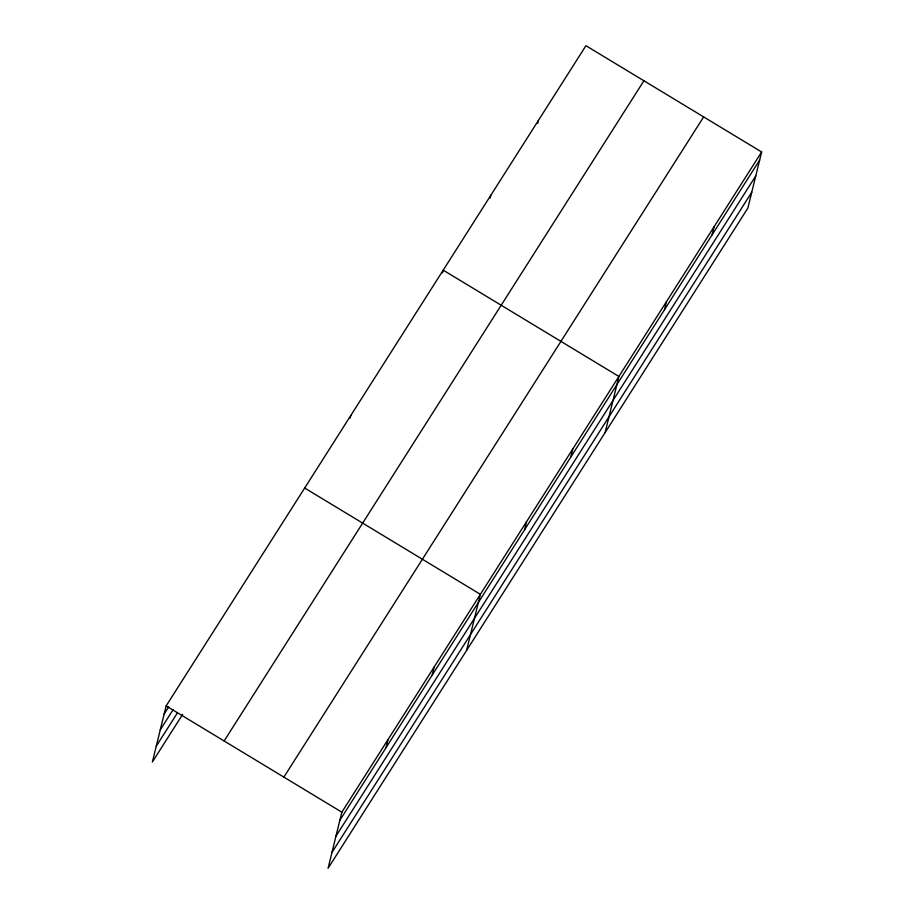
<?xml version="1.0" encoding="UTF-8"?>
<svg xmlns="http://www.w3.org/2000/svg" width="914" height="914" viewBox="0 0 914 914"><rect width="100%" height="100%" fill="white"/><g stroke="black" fill="none" stroke-linecap="round" stroke-linejoin="round"><path stroke-width="1.37" d="M761.636 151.975L341.847 812.18L328.069 868.3L747.858 208.095L761.636 151.975L585.931 45.7L166.142 705.905L152.364 762.025L182.64 714.394M350.188 418.121L350.85 415.413M442.547 272.875L443.21 270.167L618.904 376.454L605.125 432.562M490.121 198.052L490.784 195.345M537.695 123.23L538.357 120.522M386.028 747.686L388.027 739.563M432.208 675.058L434.196 666.934M466.597 650.437L480.376 594.317L304.682 488.042M524.556 529.823L526.555 521.7M570.736 457.194L572.735 449.071M664.489 309.755L666.489 301.631M712.063 234.932L714.062 226.809M164.154 714.028L168.69 706.888M160.258 729.863L173.134 709.63M156.248 746.178L177.453 712.851M224.124 740.98L643.913 80.775M283.866 777.117L703.654 116.912M339.848 820.304L759.637 160.099M335.964 836.15L755.752 175.945M331.953 852.465L751.742 192.26M166.142 705.905L341.847 812.18"/></g></svg>
